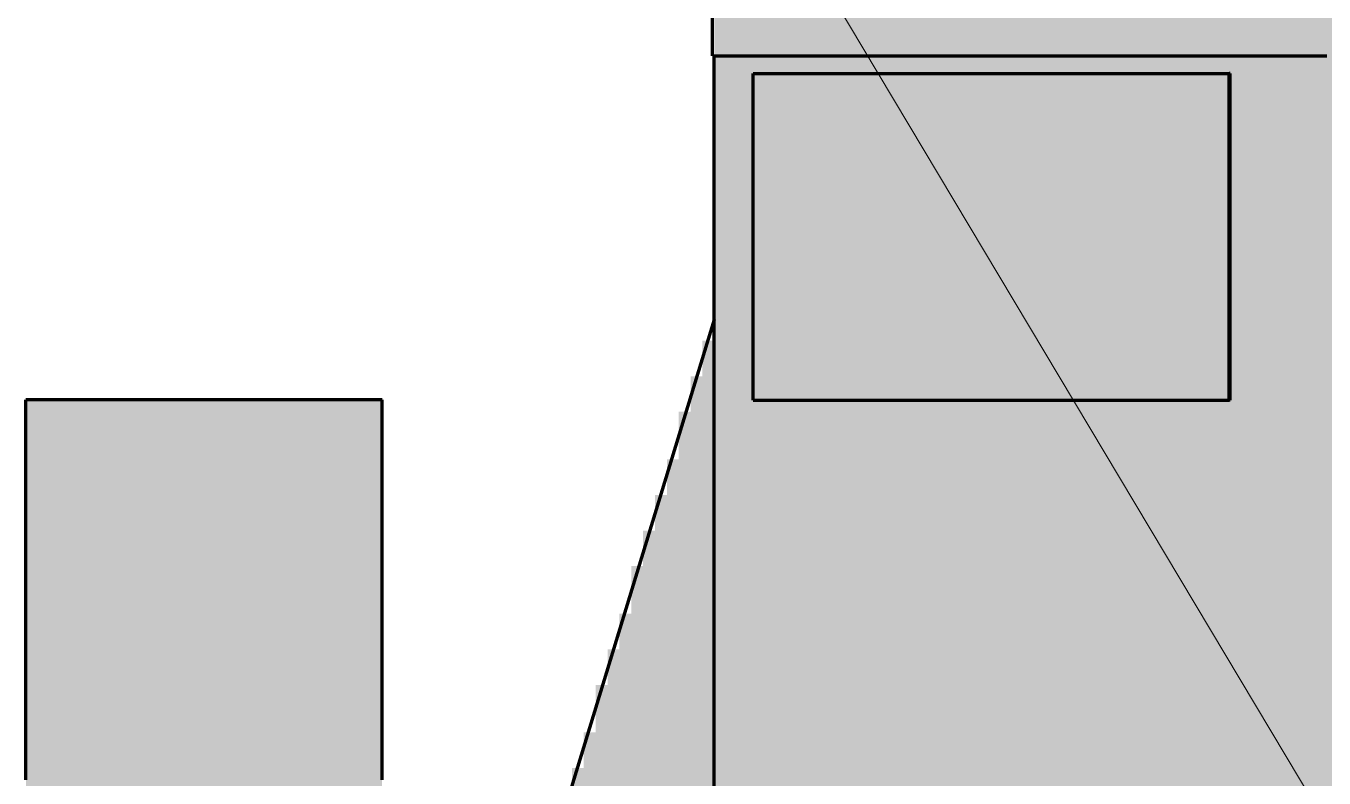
# Model space of a CAD drawing. Header units: millimetres. Extents: x 0 to 420, y 0 to 297.
# Drawn here: x 77.45 to 88.39, y 189.32 to 195.65 of the extents above; entities that cross this region are included whole.
import ezdxf

# ---------------------------------------------------------------- set-up
doc = ezdxf.new("R2010")
doc.units = ezdxf.units.MM
for name, color, linetype, lineweight in [('01-VISIBLE', 7, 'CONTINUOUS', 70), ('08-FINA', 5, 'CONTINUOUS', 18), ('13-GRAFICA', 30, 'CONTINUOUS', 18)]:
    doc.layers.add(name, color=color, linetype=linetype, lineweight=lineweight)

msp = doc.modelspace()

# ---------------------------------------------------------------- hatches: boundary and pattern name
at = {"layer": '13-GRAFICA', "true_color": 0xb21820}
h = msp.add_hatch(color=7, dxfattribs=at)
h.dxf.hatch_style = 1
h.paths.add_polyline_path([(83.25, 183.3), (83.25, 225.3), (83.35, 225.3), (83.35, 206.1), (83.35, 195.4), (83.35, 183.3)])
h = msp.add_hatch(color=7, dxfattribs=at)
h.dxf.hatch_style = 1
h.paths.add_polyline_path([(83.65, 225.3), (83.65, 206.1), (83.65, 195.4), (83.65, 195.2), (83.55, 195.2), (83.55, 195.4), (83.55, 206.1), (83.55, 225.3)])
at = {"layer": '13-GRAFICA', "true_color": 0xffffff}
h = msp.add_hatch(color=7, dxfattribs=at)
h.dxf.hatch_style = 1
h.paths.add_polyline_path([(83.35, 206.1), (83.55, 206.1), (83.55, 195.4), (83.35, 195.4)])
h = msp.add_hatch(color=7, dxfattribs=at)
h.dxf.hatch_style = 1
h.paths.add_polyline_path([(102.35, 206.1), (102.35, 195.4), (83.65, 195.4), (83.65, 206.1)])
at = {"layer": '13-GRAFICA', "true_color": 0xb21820}
h = msp.add_hatch(color=7, dxfattribs=at)
h.dxf.hatch_style = 1
h.paths.add_polyline_path([(83.35, 183.3), (83.35, 195.4), (83.55, 195.4), (83.55, 195.2), (83.55, 192.5), (83.55, 183.3)])
h = msp.add_hatch(color=7, dxfattribs=at)
h.dxf.hatch_style = 1
h.paths.add_polyline_path([(87.55, 195.4), (87.55, 195.2), (83.65, 195.2), (83.65, 195.4)])
h = msp.add_hatch(color=7, dxfattribs=at)
h.dxf.hatch_style = 1
h.paths.add_polyline_path([(88.05, 183.3), (88.05, 186.2), (87.95, 186.2), (87.95, 186.3), (87.85, 186.3), (87.85, 183.3), (87.55, 183.3), (87.55, 192.5), (87.55, 195.2), (87.55, 195.4), (91.85, 195.4), (91.85, 195.2), (91.85, 192.9), (91.85, 183.3)])
at = {"layer": '13-GRAFICA', "true_color": 0xffffff}
h = msp.add_hatch(color=7, dxfattribs=at)
h.dxf.hatch_style = 1
h.paths.add_polyline_path([(83.55, 192.5), (83.55, 195.2), (87.55, 195.2), (87.55, 192.5)])
at = {"layer": '13-GRAFICA', "true_color": 0x202020}
h = msp.add_hatch(color=7, dxfattribs=at)
h.dxf.hatch_style = 1
h.paths.add_polyline_path([(81.95, 189.1), (82.05, 189.1), (82.05, 189.4), (82.15, 189.4), (82.15, 189.7), (82.25, 189.7), (82.25, 190.1), (82.35, 190.1), (82.35, 190.4), (82.45, 190.4), (82.45, 190.7), (82.55, 190.7), (82.55, 191.1), (82.65, 191.1), (82.65, 191.4), (82.75, 191.4), (82.75, 191.7), (82.85, 191.7), (82.85, 192), (82.95, 192), (82.95, 192.4), (83.05, 192.4), (83.05, 192.7), (83.15, 192.7), (83.15, 193), (83.25, 193), (83.25, 189), (83.15, 189), (83.15, 188.7), (82.65, 188.7), (82.65, 188.8), (82.05, 188.9)])
h = msp.add_hatch(color=7, dxfattribs=at)
h.dxf.hatch_style = 1
h.paths.add_polyline_path([(77.45, 172.5), (77.45, 192.5), (80.45, 192.5), (80.45, 172.5)])
at = {"layer": '13-GRAFICA', "true_color": 0xb21820}
h = msp.add_hatch(color=7, dxfattribs=at)
h.dxf.hatch_style = 1
h.paths.add_polyline_path([(83.55, 183.3), (83.55, 192.5), (83.65, 192.5), (83.65, 183.3)])
h = msp.add_hatch(color=7, dxfattribs=at)
h.dxf.hatch_style = 1
h.paths.add_polyline_path([(83.65, 183.3), (83.65, 192.5), (87.55, 192.5), (87.55, 183.3)])

# ---------------------------------------------------------------- linework, layer by layer
at = {"layer": '01-VISIBLE'}
for p, q in [((83.235, 195.3996), (83.235, 206.1004)), ((83.25, 183.2937), (83.25, 195.3996)), ((83.577, 192.4996), (83.577, 195.2496)), ((87.5881, 192.4996), (87.5881, 195.2496)), ((87.5964, 195.2496), (87.5881, 195.2496)), ((87.5964, 192.4996), (87.5964, 195.2496)), ((83.25, 193.1775), (81.9672, 188.9816)), ((80.45, 192.5), (77.45, 192.5)), ((87.5964, 192.4996), (87.5881, 192.4996))]:
    msp.add_line(p, q, dxfattribs=at)
for points in [[(83.235, 195.3996), (83.2838, 195.3996), (83.3327, 195.3996), (83.3815, 195.3996), (83.4303, 195.3996), (83.4791, 195.3996), (83.528, 195.3996), (83.5768, 195.3996), (83.6256, 195.3996), (83.6744, 195.3996), (83.7233, 195.3996), (83.7721, 195.3996), (83.8209, 195.3996), (83.8697, 195.3996), (83.9185, 195.3996), (83.9674, 195.3996), (84.0162, 195.3996), (84.065, 195.3996), (84.1138, 195.3996), (84.1627, 195.3996), (84.2115, 195.3996), (84.2603, 195.3996), (84.3092, 195.3996), (84.358, 195.3996), (84.4068, 195.3996), (84.4556, 195.3996), (84.5045, 195.3996), (84.5533, 195.3996), (84.6021, 195.3996), (84.6509, 195.3996), (84.6997, 195.3996), (84.7486, 195.3996), (84.7974, 195.3996), (84.8462, 195.3996), (84.895, 195.3996), (84.9439, 195.3996), (84.9927, 195.3996), (85.0415, 195.3996), (85.0904, 195.3996), (85.1392, 195.3996), (85.188, 195.3996), (85.2368, 195.3996), (85.2857, 195.3996), (85.3345, 195.3996), (85.3833, 195.3996), (85.4321, 195.3996), (85.481, 195.3996), (85.5298, 195.3996), (85.5786, 195.3996), (85.6274, 195.3996), (85.6762, 195.3996), (85.7251, 195.3996), (85.7739, 195.3996), (85.8227, 195.3996), (85.8715, 195.3996), (85.9204, 195.3996), (85.9692, 195.3996), (86.018, 195.3996), (86.0669, 195.3996), (86.1157, 195.3996), (86.1645, 195.3996), (86.2133, 195.3996), (86.2622, 195.3996), (86.311, 195.3996), (86.3598, 195.3996), (86.4086, 195.3996), (86.4574, 195.3996), (86.5063, 195.3996), (86.5551, 195.3996), (86.6039, 195.3996), (86.6527, 195.3996), (86.7016, 195.3996), (86.7504, 195.3996), (86.7992, 195.3996), (86.8481, 195.3996), (86.8969, 195.3996), (86.9457, 195.3996), (86.9945, 195.3996), (87.0434, 195.3996), (87.0922, 195.3996), (87.141, 195.3996), (87.1898, 195.3996), (87.2387, 195.3996), (87.2875, 195.3996), (87.3363, 195.3996), (87.3851, 195.3996), (87.4339, 195.3996), (87.4828, 195.3996), (87.5316, 195.3996), (87.5804, 195.3996), (87.6292, 195.3996), (87.6781, 195.3996), (87.7269, 195.3996), (87.7757, 195.3996), (87.8246, 195.3996), (87.8734, 195.3996), (87.9222, 195.3996), (87.971, 195.3996), (88.0199, 195.3996), (88.0687, 195.3996), (88.1175, 195.3996), (88.1663, 195.3996), (88.2152, 195.3996), (88.264, 195.3996), (88.3128, 195.3996), (88.3616, 195.3996), (88.4104, 195.3996)], [(83.577, 195.2496), (83.602, 195.2496), (83.6271, 195.2496), (83.6522, 195.2496), (83.6772, 195.2496), (83.7023, 195.2496), (83.7274, 195.2496), (83.7525, 195.2496), (83.7775, 195.2496), (83.8026, 195.2496), (83.8277, 195.2496), (83.8527, 195.2496), (83.8778, 195.2496), (83.9029, 195.2496), (83.9279, 195.2496), (83.953, 195.2496), (83.9781, 195.2496), (84.0031, 195.2496), (84.0282, 195.2496), (84.0533, 195.2496), (84.0784, 195.2496), (84.1034, 195.2496), (84.1285, 195.2496), (84.1536, 195.2496), (84.1786, 195.2496), (84.2037, 195.2496), (84.2288, 195.2496), (84.2538, 195.2496), (84.2789, 195.2496), (84.304, 195.2496), (84.3291, 195.2496), (84.3541, 195.2496), (84.3792, 195.2496), (84.4043, 195.2496), (84.4293, 195.2496), (84.4544, 195.2496), (84.4795, 195.2496), (84.5045, 195.2496), (84.5296, 195.2496), (84.5547, 195.2496), (84.5797, 195.2496), (84.6048, 195.2496), (84.6299, 195.2496), (84.655, 195.2496), (84.68, 195.2496), (84.7051, 195.2496), (84.7302, 195.2496), (84.7552, 195.2496), (84.7803, 195.2496), (84.8054, 195.2496), (84.8304, 195.2496), (84.8555, 195.2496), (84.8806, 195.2496), (84.9057, 195.2496), (84.9307, 195.2496), (84.9558, 195.2496), (84.9809, 195.2496), (85.0059, 195.2496), (85.031, 195.2496), (85.0561, 195.2496), (85.0811, 195.2496), (85.1062, 195.2496), (85.1313, 195.2496), (85.1563, 195.2496), (85.1814, 195.2496), (85.2065, 195.2496), (85.2316, 195.2496), (85.2566, 195.2496), (85.2817, 195.2496), (85.3068, 195.2496), (85.3318, 195.2496), (85.3569, 195.2496), (85.382, 195.2496), (85.407, 195.2496), (85.4321, 195.2496), (85.4572, 195.2496), (85.4823, 195.2496), (85.5073, 195.2496), (85.5324, 195.2496), (85.5575, 195.2496), (85.5825, 195.2496), (85.6076, 195.2496), (85.6327, 195.2496), (85.6577, 195.2496), (85.6828, 195.2496), (85.7079, 195.2496), (85.7329, 195.2496), (85.758, 195.2496), (85.7831, 195.2496), (85.8082, 195.2496), (85.8332, 195.2496), (85.8583, 195.2496), (85.8834, 195.2496), (85.9084, 195.2496), (85.9335, 195.2496), (85.9586, 195.2496), (85.9836, 195.2496), (86.0087, 195.2496), (86.0338, 195.2496), (86.0588, 195.2496), (86.0839, 195.2496), (86.109, 195.2496), (86.1341, 195.2496), (86.1591, 195.2496), (86.1842, 195.2496), (86.2093, 195.2496), (86.2343, 195.2496), (86.2594, 195.2496), (86.2845, 195.2496), (86.3095, 195.2496), (86.3346, 195.2496), (86.3597, 195.2496), (86.3848, 195.2496), (86.4098, 195.2496), (86.4349, 195.2496), (86.46, 195.2496), (86.485, 195.2496), (86.5101, 195.2496), (86.5352, 195.2496), (86.5602, 195.2496), (86.5853, 195.2496), (86.6104, 195.2496), (86.6354, 195.2496), (86.6605, 195.2496), (86.6856, 195.2496), (86.7107, 195.2496), (86.7357, 195.2496), (86.7608, 195.2496), (86.7859, 195.2496), (86.8109, 195.2496), (86.836, 195.2496), (86.8611, 195.2496), (86.8861, 195.2496), (86.9112, 195.2496), (86.9363, 195.2496), (86.9614, 195.2496), (86.9864, 195.2496), (87.0115, 195.2496), (87.0366, 195.2496), (87.0616, 195.2496), (87.0867, 195.2496), (87.1118, 195.2496), (87.1368, 195.2496), (87.1619, 195.2496), (87.187, 195.2496), (87.212, 195.2496), (87.2371, 195.2496), (87.2622, 195.2496), (87.2873, 195.2496), (87.3123, 195.2496), (87.3374, 195.2496), (87.3625, 195.2496), (87.3875, 195.2496), (87.4126, 195.2496), (87.4377, 195.2496), (87.4627, 195.2496), (87.4878, 195.2496), (87.5129, 195.2496), (87.538, 195.2496), (87.563, 195.2496), (87.5881, 195.2496)], [(77.45, 189.3), (77.45, 189.35), (77.45, 189.4), (77.45, 189.45), (77.45, 189.5), (77.45, 189.55), (77.45, 189.6), (77.45, 189.65), (77.45, 189.7), (77.45, 189.75), (77.45, 189.8), (77.45, 189.85), (77.45, 189.9), (77.45, 189.95), (77.45, 190), (77.45, 190.05), (77.45, 190.1), (77.45, 190.15), (77.45, 190.2), (77.45, 190.25), (77.45, 190.3), (77.45, 190.35), (77.45, 190.4), (77.45, 190.45), (77.45, 190.5), (77.45, 190.55), (77.45, 190.6), (77.45, 190.65), (77.45, 190.7), (77.45, 190.75), (77.45, 190.8), (77.45, 190.85), (77.45, 190.9), (77.45, 190.95), (77.45, 191), (77.45, 191.05), (77.45, 191.1), (77.45, 191.15), (77.45, 191.2), (77.45, 191.25), (77.45, 191.3), (77.45, 191.35), (77.45, 191.4), (77.45, 191.45), (77.45, 191.5), (77.45, 191.55), (77.45, 191.6), (77.45, 191.65), (77.45, 191.7), (77.45, 191.75), (77.45, 191.8), (77.45, 191.85), (77.45, 191.9), (77.45, 191.95), (77.45, 192), (77.45, 192.05), (77.45, 192.1), (77.45, 192.15), (77.45, 192.2), (77.45, 192.25), (77.45, 192.3), (77.45, 192.35), (77.45, 192.4), (77.45, 192.45), (77.45, 192.5)], [(80.45, 189.3), (80.45, 189.35), (80.45, 189.4), (80.45, 189.45), (80.45, 189.5), (80.45, 189.55), (80.45, 189.6), (80.45, 189.65), (80.45, 189.7), (80.45, 189.75), (80.45, 189.8), (80.45, 189.85), (80.45, 189.9), (80.45, 189.95), (80.45, 190), (80.45, 190.05), (80.45, 190.1), (80.45, 190.15), (80.45, 190.2), (80.45, 190.25), (80.45, 190.3), (80.45, 190.35), (80.45, 190.4), (80.45, 190.45), (80.45, 190.5), (80.45, 190.55), (80.45, 190.6), (80.45, 190.65), (80.45, 190.7), (80.45, 190.75), (80.45, 190.8), (80.45, 190.85), (80.45, 190.9), (80.45, 190.95), (80.45, 191), (80.45, 191.05), (80.45, 191.1), (80.45, 191.15), (80.45, 191.2), (80.45, 191.25), (80.45, 191.3), (80.45, 191.35), (80.45, 191.4), (80.45, 191.45), (80.45, 191.5), (80.45, 191.55), (80.45, 191.6), (80.45, 191.65), (80.45, 191.7), (80.45, 191.75), (80.45, 191.8), (80.45, 191.85), (80.45, 191.9), (80.45, 191.95), (80.45, 192), (80.45, 192.05), (80.45, 192.1), (80.45, 192.15), (80.45, 192.2), (80.45, 192.25), (80.45, 192.3), (80.45, 192.35), (80.45, 192.4), (80.45, 192.45), (80.45, 192.5)], [(83.577, 192.4996), (83.602, 192.4996), (83.6271, 192.4996), (83.6522, 192.4996), (83.6772, 192.4996), (83.7023, 192.4996), (83.7274, 192.4996), (83.7525, 192.4996), (83.7775, 192.4996), (83.8026, 192.4996), (83.8277, 192.4996), (83.8527, 192.4996), (83.8778, 192.4996), (83.9029, 192.4996), (83.9279, 192.4996), (83.953, 192.4996), (83.9781, 192.4996), (84.0031, 192.4996), (84.0282, 192.4996), (84.0533, 192.4996), (84.0784, 192.4996), (84.1034, 192.4996), (84.1285, 192.4996), (84.1536, 192.4996), (84.1786, 192.4996), (84.2037, 192.4996), (84.2288, 192.4996), (84.2538, 192.4996), (84.2789, 192.4996), (84.304, 192.4996), (84.3291, 192.4996), (84.3541, 192.4996), (84.3792, 192.4996), (84.4043, 192.4996), (84.4293, 192.4996), (84.4544, 192.4996), (84.4795, 192.4996), (84.5045, 192.4996), (84.5296, 192.4996), (84.5547, 192.4996), (84.5797, 192.4996), (84.6048, 192.4996), (84.6299, 192.4996), (84.655, 192.4996), (84.68, 192.4996), (84.7051, 192.4996), (84.7302, 192.4996), (84.7552, 192.4996), (84.7803, 192.4996), (84.8054, 192.4996), (84.8304, 192.4996), (84.8555, 192.4996), (84.8806, 192.4996), (84.9057, 192.4996), (84.9307, 192.4996), (84.9558, 192.4996), (84.9809, 192.4996), (85.0059, 192.4996), (85.031, 192.4996), (85.0561, 192.4996), (85.0811, 192.4996), (85.1062, 192.4996), (85.1313, 192.4996), (85.1563, 192.4996), (85.1814, 192.4996), (85.2065, 192.4996), (85.2316, 192.4996), (85.2566, 192.4996), (85.2817, 192.4996), (85.3068, 192.4996), (85.3318, 192.4996), (85.3569, 192.4996), (85.382, 192.4996), (85.407, 192.4996), (85.4321, 192.4996), (85.4572, 192.4996), (85.4823, 192.4996), (85.5073, 192.4996), (85.5324, 192.4996), (85.5575, 192.4996), (85.5825, 192.4996), (85.6076, 192.4996), (85.6327, 192.4996), (85.6577, 192.4996), (85.6828, 192.4996), (85.7079, 192.4996), (85.7329, 192.4996), (85.758, 192.4996), (85.7831, 192.4996), (85.8082, 192.4996), (85.8332, 192.4996), (85.8583, 192.4996), (85.8834, 192.4996), (85.9084, 192.4996), (85.9335, 192.4996), (85.9586, 192.4996), (85.9836, 192.4996), (86.0087, 192.4996), (86.0338, 192.4996), (86.0588, 192.4996), (86.0839, 192.4996), (86.109, 192.4996), (86.1341, 192.4996), (86.1591, 192.4996), (86.1842, 192.4996), (86.2093, 192.4996), (86.2343, 192.4996), (86.2594, 192.4996), (86.2845, 192.4996), (86.3095, 192.4996), (86.3346, 192.4996), (86.3597, 192.4996), (86.3848, 192.4996), (86.4098, 192.4996), (86.4349, 192.4996), (86.46, 192.4996), (86.485, 192.4996), (86.5101, 192.4996), (86.5352, 192.4996), (86.5602, 192.4996), (86.5853, 192.4996), (86.6104, 192.4996), (86.6354, 192.4996), (86.6605, 192.4996), (86.6856, 192.4996), (86.7107, 192.4996), (86.7357, 192.4996), (86.7608, 192.4996), (86.7859, 192.4996), (86.8109, 192.4996), (86.836, 192.4996), (86.8611, 192.4996), (86.8861, 192.4996), (86.9112, 192.4996), (86.9363, 192.4996), (86.9614, 192.4996), (86.9864, 192.4996), (87.0115, 192.4996), (87.0366, 192.4996), (87.0616, 192.4996), (87.0867, 192.4996), (87.1118, 192.4996), (87.1368, 192.4996), (87.1619, 192.4996), (87.187, 192.4996), (87.212, 192.4996), (87.2371, 192.4996), (87.2622, 192.4996), (87.2873, 192.4996), (87.3123, 192.4996), (87.3374, 192.4996), (87.3625, 192.4996), (87.3875, 192.4996), (87.4126, 192.4996), (87.4377, 192.4996), (87.4627, 192.4996), (87.4878, 192.4996), (87.5129, 192.4996), (87.538, 192.4996), (87.563, 192.4996), (87.5881, 192.4996)]]:
    msp.add_lwpolyline(points, dxfattribs=at)
at = {"layer": '08-FINA'}
msp.add_line((93, 181.25), (79.25, 204.25), dxfattribs=at)

doc.saveas('drawing.dxf')
